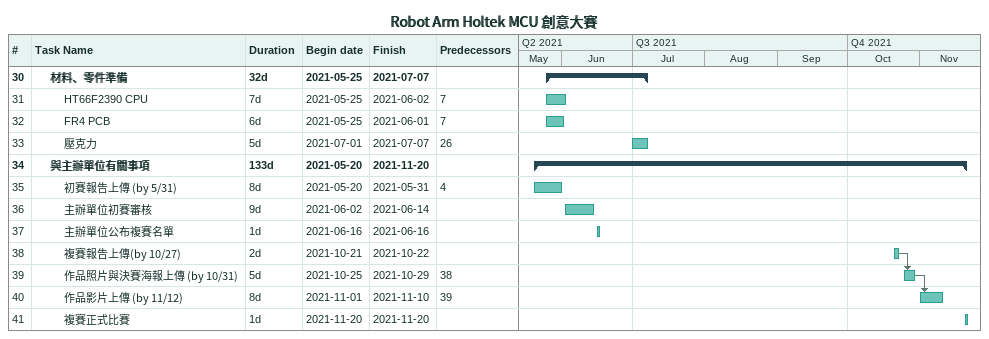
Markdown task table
Robot Arm Holtek MCU 創意大賽

| ID | Level | Task | Duration | Start | Finish | Predecessors |
|---|---|---|---|---|---|---|
| 30 | 2 | **材料、零件準備** | 32d | 2021-05-25 | 2021-07-07 |  |
| 31 | 3 | HT66F2390 CPU | 7d | 2021-05-25 | 2021-06-02 | 7 |
| 32 | 3 | FR4 PCB | 6d | 2021-05-25 | 2021-06-01 | 7 |
| 33 | 3 | 壓克力 | 5d | 2021-07-01 | 2021-07-07 | 26 |
| 34 | 2 | **與主辦單位有關事項** | 133d | 2021-05-20 | 2021-11-20 |  |
| 35 | 3 | 初賽報告上傳 (by 5/31) | 8d | 2021-05-20 | 2021-05-31 | 4 |
| 36 | 3 | 主辦單位初賽審核 | 9d | 2021-06-02 | 2021-06-14 |  |
| 37 | 3 | 主辦單位公布複賽名單 | 1d | 2021-06-16 | 2021-06-16 |  |
| 38 | 3 | 複賽報告上傳(by 10/27) | 2d | 2021-10-21 | 2021-10-22 |  |
| 39 | 3 | 作品照片與決賽海報上傳 (by 10/31) | 5d | 2021-10-25 | 2021-10-29 | 38 |
| 40 | 3 | 作品影片上傳 (by 11/12) | 8d | 2021-11-01 | 2021-11-10 | 39 |
| 41 | 3 | 複賽正式比賽 | 1d | 2021-11-20 | 2021-11-20 |  |
